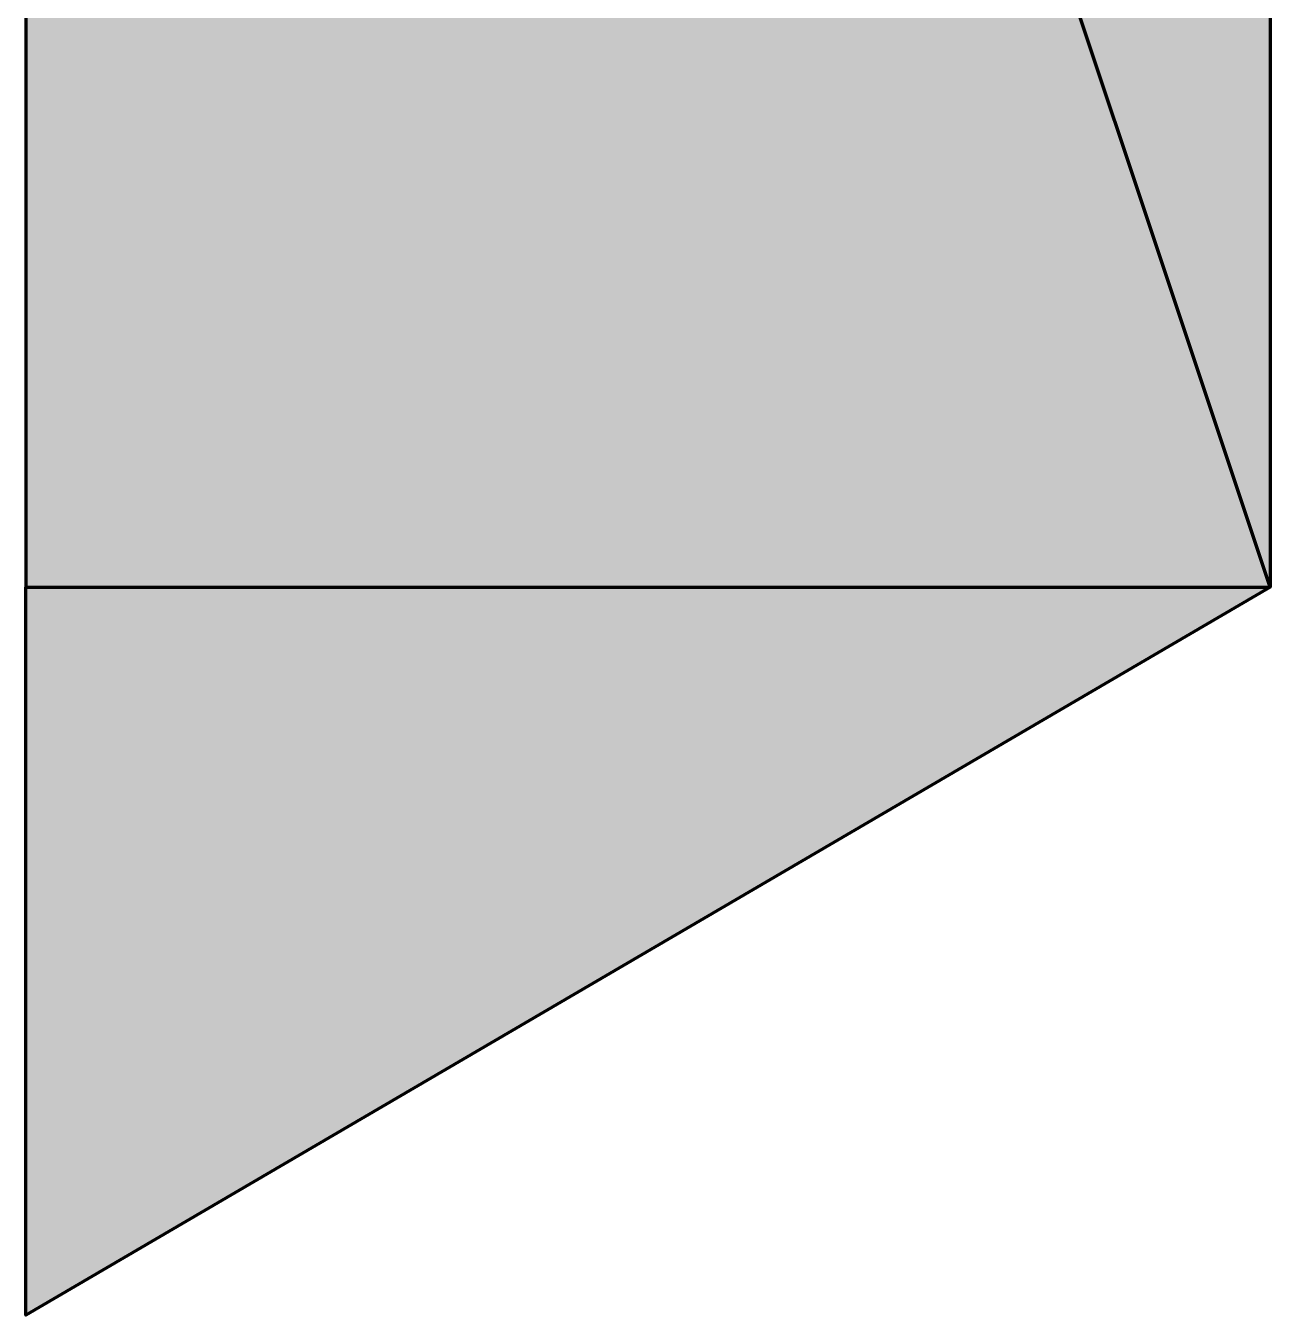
# Model space of a CAD drawing. Header units: inches. Extents: x 1 to 529, y -1 to 335.
# Drawn here: x 408.2 to 410.933, y 24 to 26.833 of the extents above; entities that cross this region are included whole.
import ezdxf

# ---------------------------------------------------------------- set-up
doc = ezdxf.new("R2010")
doc.units = ezdxf.units.IN
doc.layers.add('H', color=7, linetype='CONTINUOUS', lineweight=100)
doc.layers.add('P', color=250, linetype='CONTINUOUS', lineweight=100)

msp = doc.modelspace()

# ---------------------------------------------------------------- hatches: boundary and pattern name
at = {"layer": 'H', "linetype": 'CONTINUOUS'}
for points in [[(408.2, 25.6), (410.9333, 25.6), (408.2, 33.8), (408.2, 25.6), (410.9333, 25.6), (408.2, 24)], [(408.2, 33.8), (410.9333, 33.8), (410.9333, 25.6)]]:
    msp.add_hatch(color=0, dxfattribs=at).paths.add_polyline_path(points)

# ---------------------------------------------------------------- linework, layer by layer
at = {"layer": 'P', "color": 0, "linetype": 'CONTINUOUS'}
for points in [[(408.2, 33.8), (408.2, 25.6), (410.9333, 25.6), (408.2, 33.8)], [(408.2, 33.8), (410.9333, 33.8), (410.9333, 25.6), (408.2, 33.8)], [(408.2, 25.6), (410.9333, 25.6), (408.2, 24), (408.2, 25.6)]]:
    msp.add_lwpolyline(points, dxfattribs=at)

doc.saveas('drawing.dxf')
